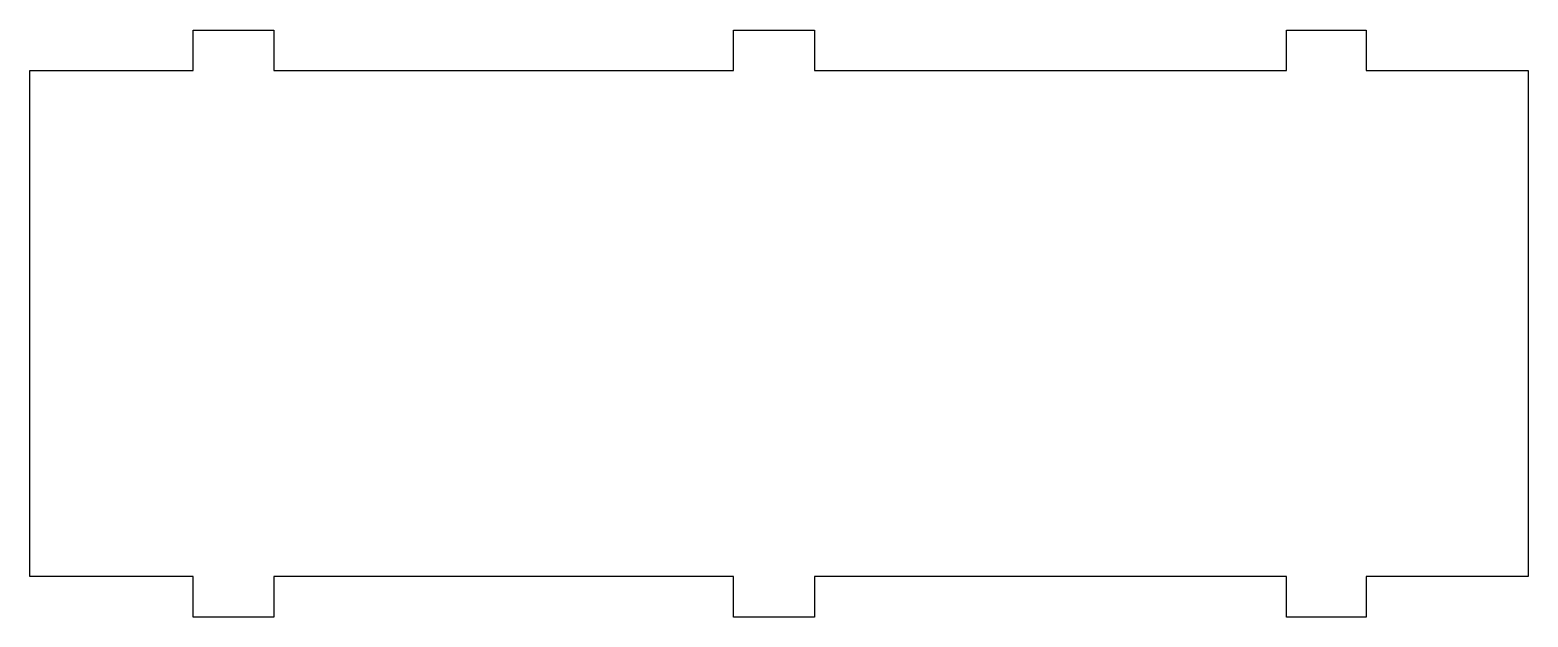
# Model space of a CAD drawing. Header units: millimetres. Extents: x 3024 to 3137, y 864 to 908.
import ezdxf

# ---------------------------------------------------------------- set-up
doc = ezdxf.new("R2010")
doc.units = ezdxf.units.MM

msp = doc.modelspace()

# ---------------------------------------------------------------- linework, layer by layer
at = {"color": 254, "true_color": 0xcad1ee, "extrusion": (-7.62658e-07, -6.04182e-17, -1)}
for p, q in [((3036.7, 904.99, 12.84), (3036.7, 908.03, 12.84)), ((3036.7, 908.03, 12.84), (3042.79, 908.03, 12.84)), ((3042.79, 908.03, 12.84), (3042.79, 904.99, 12.84)), ((3077.39, 904.99, 12.84), (3077.39, 908.03, 12.84)), ((3077.39, 908.03, 12.84), (3083.49, 908.03, 12.84)), ((3083.49, 908.03, 12.84), (3083.49, 904.99, 12.84)), ((3119.03, 904.99, 12.84), (3119.03, 908.03, 12.84)), ((3119.03, 908.03, 12.84), (3125.01, 908.03, 12.84)), ((3125.01, 908.03, 12.84), (3125.01, 904.99, 12.84)), ((3024.42, 866.89, 12.84), (3024.42, 904.99, 12.84)), ((3024.42, 904.99, 12.84), (3036.7, 904.99, 12.84)), ((3042.79, 904.99, 12.84), (3077.39, 904.99, 12.84)), ((3083.49, 904.99, 12.84), (3119.03, 904.99, 12.84)), ((3125.01, 904.99, 12.84), (3137.21, 904.99, 12.84)), ((3137.21, 904.99, 12.84), (3137.21, 866.89, 12.84)), ((3036.7, 866.89, 12.84), (3024.42, 866.89, 12.84)), ((3036.7, 863.84, 12.84), (3036.7, 866.89, 12.84)), ((3077.39, 866.89, 12.84), (3042.79, 866.89, 12.84)), ((3042.79, 866.89, 12.84), (3042.79, 863.84, 12.84)), ((3077.39, 863.84, 12.84), (3077.39, 866.89, 12.84)), ((3119.03, 866.89, 12.84), (3083.49, 866.89, 12.84)), ((3083.49, 866.89, 12.84), (3083.49, 863.84, 12.84)), ((3119.03, 863.84, 12.84), (3119.03, 866.89, 12.84)), ((3137.21, 866.89, 12.84), (3125.01, 866.89, 12.84)), ((3125.01, 866.89, 12.84), (3125.01, 863.84, 12.84)), ((3042.79, 863.84, 12.84), (3036.7, 863.84, 12.84)), ((3083.49, 863.84, 12.84), (3077.39, 863.84, 12.84)), ((3125.01, 863.84, 12.84), (3119.03, 863.84, 12.84))]:
    msp.add_line(p, q, dxfattribs=at)

doc.saveas('drawing.dxf')
